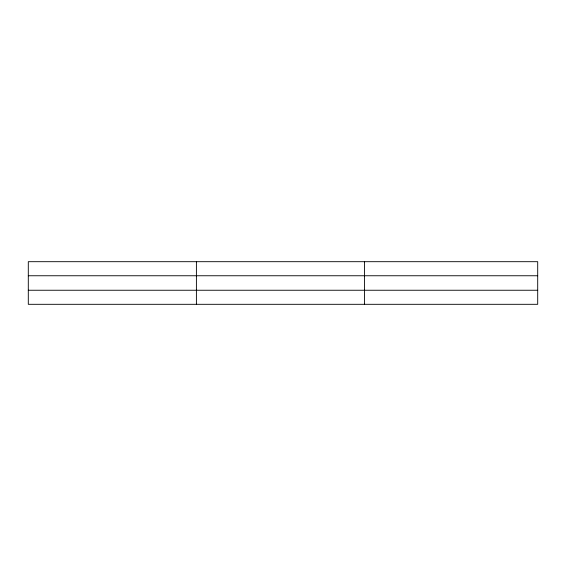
<?xml version="1.0" encoding="UTF-8"?>
<svg xmlns="http://www.w3.org/2000/svg" width="566" height="566" viewBox="0 0 566 566"><rect width="100%" height="100%" fill="white"/><g stroke="black" fill="none" stroke-linecap="round" stroke-linejoin="round"><path stroke-width="0.85" d="M196.402 304.31L196.402 261.69M364.504 304.31L364.504 261.69M537.7 290.245L537.7 304.31L28.3 304.31L28.3 261.69L537.7 261.69L537.7 290.245L28.3 290.245M28.3 275.755L537.7 275.755"/></g></svg>
